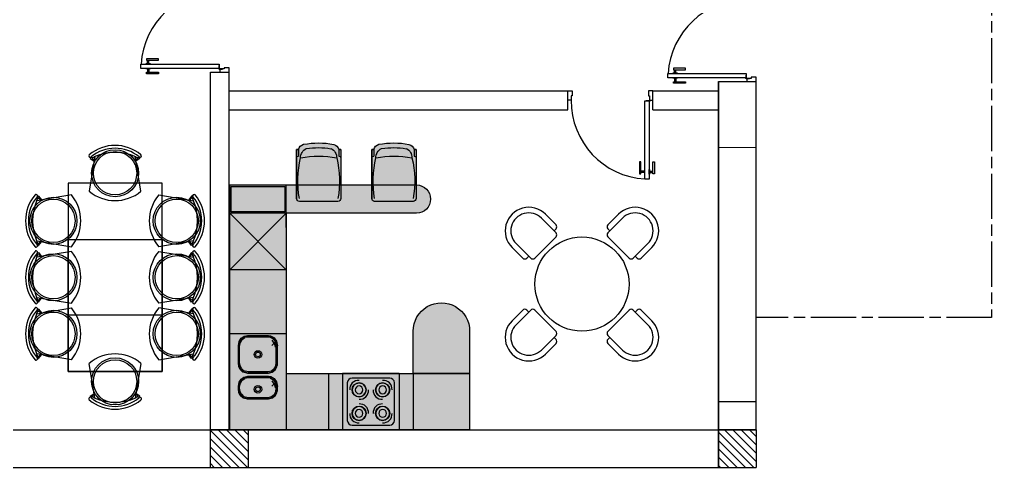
# Model space of a CAD drawing. Header units: inches. Extents: x 5 to 80005, y 6 to 60006.
# Drawn here: x 6675 to 17005, y 18838 to 23596 of the extents above; entities that cross this region are included whole.
import ezdxf

# ---------------------------------------------------------------- set-up
doc = ezdxf.new("R2010")
doc.units = ezdxf.units.IN
doc.header["$MEASUREMENT"] = 0
doc.linetypes.add('ACAD_ISO08W100', pattern=[36, 24, -3, 6, -3])
for name, color, linetype in [('dwgmodels.com', 30, 'Continuous'), ('freecads.com', 7, 'Continuous'), ('Furniture', 34, 'Continuous')]:
    doc.layers.add(name, color=color, linetype=linetype)

# ---------------------------------------------------------------- blocks, each defined once
blk = doc.blocks.new('columnn')
h = blk.add_hatch()
h.set_pattern_fill('ANSI31', color=256, scale=500)
h.set_pattern_definition([(45, (-20875.04551241756, -16891.98318307858), (-44.19417382415922, 44.19417382415922), [])])
h.paths.add_polyline_path([(0, 200), (-200, 200), (-200, 0), (0, 0)])
h.paths.add_polyline_path([(200, 200), (0, 200), (0, 0), (200, 0)])
h.paths.add_polyline_path([(0, 0), (-200, 0), (-200, -200), (0, -200)])
h.paths.add_polyline_path([(200, 0), (0, 0), (0, -200), (200, -200)])
for p, q in [((-200, 200), (-200, -200)), ((-200, 200), (200, 200)), ((200, -200), (200, 200)), ((200, -200), (-200, -200))]:
    blk.add_line(p, q)
blk = doc.blocks.new('мичм ва')
h = blk.add_hatch(color=254)
edge = h.paths.add_edge_path()
edge.add_line((235, 30), (235, 550))
edge.add_line((235, 550), (215, 550))
edge.add_arc((139.3334767916296, 529.9186866597964), 78.28589834644744, 14.86322777258473, 74.91097211596701)
edge.add_arc((1.609099985947795, -249.4422760286054), 869.4437650294628, 79.52277375518494, 100.6994391374438)
edge.add_arc((-141.2226991321592, 531.0044717599247), 76.18346419311347, 104.1210026025561, 165.5615838168337)
edge.add_line((-215, 550), (-235, 550))
edge.add_line((-235, 550), (-235, 30))
edge.add_arc((-205, 30), 30, 180, 270)
edge.add_line((-205, 0), (205, 0))
edge.add_arc((205, 30), 30, 270, 360)
at = {"color": 0}
blk.add_line((215, 550), (215.0000000001164, 480.0000000000873), dxfattribs=at)
blk.add_lwpolyline([(235, 30), (235, 550), (215, 550), (215, 550, 0.2681724858865533), (159.7128318103496, 605.5054829203291, 0.0926645034894988), (-159.8092182115652, 604.8858735128306, 0.2746976632680432), (-215, 550), (-215, 550), (-235, 550), (-235, 30, 0.414213562373095), (-205, 0), (205, 0, 0.414213562373095), (235, 30, 7.595754112735113)], format="xyb", dxfattribs=at)
for points in [[(-235, 550), (-215, 550), (-215, 480)], [(215, 550), (235, 550), (235, 30)]]:
    blk.add_lwpolyline(points, dxfattribs=at)
for centre, radius, start, end in [((-89.01175497833174, 465.9957442896412), 102.7111055196083, 114.1524509866591, 182.6692834192953), ((1.609099986031651, -249.4422760310117), 819.4437650318102, 80.91225738126786, 99.3189650948189), ((89.01175497833174, 465.9957442896412), 102.7111055196083, 357.3307165807047, 65.8475490133409), ((-212.6684195286362, 457.1843601216096), 22.93446512477678, 95.83492625578215, 166.8336188393546), ((839.2156159434235, 213.3925117341569), 1060.197654185419, 166.4821224268321, 189.9611017195151), ((0, -506.498917802237), 986.4989178022322, 78.80003314458398, 101.199966855416), ((-839.2156159434235, 213.3925117341569), 1060.197654185419, 350.0388982804849, 13.51787757316788), ((212.6684195286362, 457.1843601216096), 22.93446512477678, 13.16638116064537, 84.16507374421784)]:
    blk.add_arc(centre, radius, start, end, dxfattribs=at)
blk = doc.blocks.new('Kitchen furn 7d')
at = {"linetype": 'ByBlock'}
h = blk.add_hatch(color=254, dxfattribs=at)
edge = h.paths.add_edge_path()
edge.add_line((-5.820766091346741e-11, 2601.011198825145), (1985.000000004191, 2601.011198825057))
edge.add_arc((1984.490045164343, 2450.502107901455), 150.5099548355121, -89.8058712063426, 89.80587120632038, ccw=False)
edge.add_line((1985.000000004133, 2299.993016977853), (599.9999999999418, 2299.99301697794))
edge.add_line((599.9999999999418, 2299.99301697794), (599.9999999998836, 599.9930169778527))
edge.add_line((599.9999999998836, 599.9930169778527), (2549.999999999825, 599.9930169778527))
edge.add_line((2549.999999999825, 599.9930169778527), (2549.999999999825, -2.91038304567337e-11))
edge.add_line((2549.999999999825, -2.91038304567337e-11), (0, 0))
edge.add_line((0, 0), (0, 2601.011198825145))
h = blk.add_hatch(color=254, dxfattribs=at)
edge = h.paths.add_edge_path()
edge.add_line((1949.999999999825, 599.9930169778527), (1949.999999999767, 1048.974835130561))
edge.add_arc((2249.999999999796, 1048.974835130605), 300.0000000000291, -8.412825991399586e-12, 180.0000000000084, ccw=False)
edge.add_line((2549.999999999825, 1048.974835130561), (2549.999999999825, 599.9930169778527))
edge.add_line((2549.999999999825, 599.9930169778527), (1949.999999999825, 599.9930169777363))
at = {"color": 0, "linetype": 'ByBlock'}
for p, q in [((599.9999999999418, 2149.993016978027), (599.9999999999418, 2601.011198825116)), ((599.9999999999418, 2299.99301697794), (-5.820766091346741e-11, 1699.993016977969)), ((1.746229827404022e-10, 2299.993016977969), (599.9999999998836, 1699.99301697794)), ((599.9999999998254, 2299.99301697794), (0, 2299.993016977969)), ((599.9999999998254, 2148.974835130532), (599.9999999997672, 648.9748351305607)), ((600, 1699.993016977969), (1.746229827404022e-10, 1699.993016977998)), ((599.9999999998836, 1019.993016977853), (0, 1019.993016977882)), ((599.9999999998254, 648.9748351305607), (599.9999999998254, 0)), ((1049.999999999825, 599.9930169778527), (1049.999999999825, 0)), ((1199.999999999825, 599.9930169778527), (1199.999999999825, 0)), ((1799.999999999825, 599.9930169778527), (1799.999999999825, 0)), ((1949.999999999825, 599.9930169778527), (1949.999999999825, -2.91038304567337e-11))]:
    blk.add_line(p, q, dxfattribs=at)
at = {"color": 0}
for p, q in [((93.60708248842275, 894.0666866124084), (101.767366488406, 939.9349882123352)), ((103.1890240884968, 938.6656498123484), (95.07909368845867, 893.0818434124521)), ((97.6966624884517, 891.3312066123763), (105.7163752884371, 936.4081066123617)), ((101.767366488406, 939.9349882123352), (122.7146312883706, 972.9126626123034)), ((124.0053712884546, 971.4379234122753), (103.1890240884968, 938.6656498123484)), ((105.7163752884371, 936.4081066123617), (103.1890240884968, 938.6656498123484)), ((105.7163752884371, 936.4081066123617), (126.3019336883444, 968.8159458123555)), ((113.4222184884711, 929.5245090123208), (105.7163752884371, 936.4081066123617)), ((113.4222184884711, 929.5245090123208), (133.3024040883756, 960.821198612306)), ((122.7146312883706, 972.9126626123034), (151.320738488459, 992.4074258122419)), ((152.4335600884515, 990.812461012305), (124.0053712884546, 971.4379234122171)), ((126.3019336883444, 968.8159458123555), (124.0053712884546, 971.4379234122753)), ((126.3019336884026, 968.8159458122391), (154.4129000884132, 987.9748042122519)), ((133.3024040883756, 960.821198612306), (126.3019336883444, 968.8159458123555)), ((133.3024040883756, 960.8211986122478), (160.4499200883438, 979.323568212305)), ((151.320738488459, 992.4074258122419), (188.3590496883844, 999.6349098121573)), ((189.2415048883413, 997.9942026122299), (152.4335600884515, 990.812461012305)), ((154.4129000884132, 987.9748042122519), (152.4335600884515, 990.812461012305)), ((154.4129000884132, 987.9748042122519), (190.812542488391, 995.0776626122242)), ((160.4499200883438, 979.323568212305), (154.4129000884132, 987.9748042122519)), ((195.600789688353, 986.1822002122353), (160.4499200883438, 979.323568212305)), ((188.3590496883844, 999.6349098121573), (411.673475111078, 999.6349098121573)), ((410.7901839110418, 997.9942026122299), (189.2415048883413, 997.9942026122299)), ((190.812542488391, 995.0776626122242), (409.2199823110714, 995.0776626122242)), ((404.4300543110585, 986.1822002122935), (195.600789688353, 986.1822002122353)), ((429.2415663110442, 982.9037426122522), (404.4300543110585, 986.1822002122935)), ((409.2199823110714, 995.0776626122242), (434.9118551110732, 991.6821210121561)), ((436.7715943110525, 994.5619474122359), (410.7901839110418, 997.9942026122299)), ((411.673475111078, 999.6349098121573), (437.8172807110823, 996.1802058122412)), ((434.9118551110732, 991.6821210121561), (429.2415663110442, 982.9037426122522)), ((429.2415663110442, 982.9037426122522), (462.1688959110179, 965.1361202122935)), ((469.0073847110034, 973.2838202122657), (434.9118551110732, 991.6821210121561)), ((471.2506543109776, 975.9565650121949), (436.7715943110525, 994.5619474122359)), ((437.8172807110823, 996.1802058122412), (472.5120287109748, 977.4585842122615)), ((473.5337879108847, 921.8398562122893), (451.642388710985, 952.596085012221)), ((462.1688959110179, 965.1361202122935), (469.0073847110034, 973.2838202122657)), ((462.1688959110179, 965.1361202122935), (485.3254447109648, 932.6017634122691)), ((469.0073847110034, 973.2838202122657), (471.2506543109776, 975.9565650121949)), ((492.9868039108696, 939.594683412317), (469.0073847110034, 973.2838202122657)), ((495.4994679109077, 941.8883066122944), (471.2506543109776, 975.9565650121949)), ((472.5120287109748, 977.4585842122615), (496.9123167109792, 943.1782106122992)), ((485.3254447109648, 932.6017634122691), (473.5337879108847, 921.8398562122893)), ((485.3254447109648, 932.6017634122691), (492.9868039108696, 939.594683412317)), ((494.3220191109576, 885.9936810123327), (485.3254447109648, 932.6017634122691)), ((492.9868039108696, 939.594683412317), (495.4994679109077, 941.8883066122944)), ((502.3031351109385, 891.331206612318), (492.9868039108696, 939.594683412317)), ((504.9207039109315, 893.0818434122775), (495.4994679109077, 941.8883066122944)), ((496.9123167109792, 943.1782106122992), (506.3922927108943, 894.0666866123502)), ((93.60708248842275, 707.4691133652523), (93.60708248842275, 894.0666866124084)), ((95.07909368845867, 893.0818434124521), (95.07909368845867, 708.4531205653038)), ((97.6966624884517, 710.2037573652051), (97.6966624884517, 891.3312066123763)), ((105.6777696884819, 885.9936810124491), (113.4222184884711, 929.5245090123208)), ((105.6777696883655, 715.5404469652276), (105.6777696884819, 885.9936810124491)), ((446.5314543109853, 897.193881012412), (473.5337879108847, 921.8398562122893)), ((473.5337879108847, 921.8398562122893), (482.0390055109165, 877.7780098123767)), ((494.3220191109576, 715.5404469651694), (494.3220191109576, 885.9936810123327)), ((502.3031351109385, 680.225713926513), (502.3031351109385, 891.331206612318)), ((504.9207039109315, 683.3598339264572), (504.9207039109315, 893.0818434122775)), ((506.3922927108943, 685.1213827264437), (506.3922927108943, 894.0666866123502)), ((98.05166328843916, 672.8767533653008), (93.60708248842275, 707.4691133652523)), ((95.07909368845867, 708.4531205653038), (99.4959808884305, 674.0764397653693)), ((102.064876888413, 676.2085125653248), (97.6966624884517, 710.2037573652051)), ((112.8276200884138, 640.6052965653653), (98.05166328843916, 672.8767533653008)), ((99.4959808884305, 674.0764397653693), (114.1796256883536, 642.005552565417)), ((116.5848680884228, 644.4942981653439), (102.064876888413, 676.2085125653248)), ((109.8953368883813, 682.7113077652466), (105.6777696883655, 715.5404469652276)), ((123.9180928884307, 652.0843245653377), (109.8953368883813, 682.7113077652466)), ((141.3107824883773, 614.0741853653744), (112.8276200884138, 640.6052965653071)), ((114.1796256883536, 642.0055525653588), (142.4865504883346, 615.6381037653482)), ((144.5762424884015, 618.4205757653399), (116.5848680884228, 644.4942981653439)), ((123.9180928884307, 652.0843245652795), (150.9502232884406, 626.9043917652743)), ((150.9502232884406, 626.9043917652743), (144.5762424884015, 618.4205757653399)), ((195.5701568883378, 615.3166749653465), (150.9502232884406, 626.9043917652743)), ((444.5903063109727, 624.5008213653055), (404.3989991110284, 615.3166749652883)), ((472.0953487109509, 646.7627533652412), (444.5903063109727, 624.5008213653055)), ((450.8060895110248, 615.9318301653548), (444.5903063109727, 624.5008213653055)), ((450.8060895110248, 615.9318301653548), (479.2875799110043, 638.9838965653034)), ((452.8437471109792, 613.1216557652515), (481.6453991109156, 636.4330493653251)), ((482.972227910941, 634.9987989652727), (453.9901407110156, 611.5413781652751)), ((472.0953487109509, 646.7627533652412), (488.726855910907, 678.0632181652181)), ((479.2875799110043, 638.9838965653034), (472.0953487109509, 646.7627533652412)), ((479.2875799110043, 638.9838965653034), (496.508643110923, 671.3959245652368)), ((481.6453991109156, 636.4330493653251), (479.2875799110043, 638.9838965653034)), ((499.0607575110043, 669.2088869652071), (481.6453991109156, 636.4330493653251)), ((482.972227910941, 634.9987989652727), (500.4958439109032, 667.9789901652548)), ((488.726855910907, 678.0632181652181), (494.3220191109576, 715.5404469651694)), ((494.3220191109576, 715.5404469651694), (494.3220191109576, 698.7736147264077)), ((496.508643110923, 671.3959245652368), (502.3031351108802, 710.2037573651469)), ((504.9207039109315, 708.4531205651292), (499.0607575110043, 669.2088869652071)), ((500.4958439109032, 667.9789901652548), (506.3922927108943, 707.4691133651941)), ((502.3031351108802, 710.2037573651469), (502.3031351108802, 698.7736147264077)), ((101.767366488406, 507.0165935411933), (122.7146312883706, 539.9942679411615)), ((124.0053712884546, 538.5195287411334), (103.1890240884968, 505.7472551412066)), ((105.7163752884371, 503.4897119412199), (126.3019336883444, 535.8975511412136)), ((113.4222184884711, 496.6061143411789), (133.3024040883756, 527.9028039411642)), ((122.7146312883706, 539.9942679412197), (151.320738488459, 559.4890311411582)), ((152.4335600884515, 557.8940663412213), (124.0053712884546, 538.5195287411334)), ((126.3019336883444, 535.8975511412136), (124.0053712884546, 538.5195287411334)), ((126.3019336884026, 535.8975511411554), (154.4129000884132, 555.0564095411683)), ((133.3024040883756, 527.9028039411642), (126.3019336883444, 535.8975511412136)), ((133.3024040883756, 527.9028039411642), (160.4499200883438, 546.4051735412213)), ((188.3263136883616, 601.8641853652953), (141.3107824883773, 614.0741853653744)), ((142.4865504883346, 615.6381037653482), (144.5762424884015, 618.4205757653399)), ((142.4865504883346, 615.6381037653482), (189.2096136883483, 603.5044613653736)), ((144.5762424884015, 618.4205757653399), (190.7798152883188, 606.4220573653874)), ((151.320738488459, 559.4890311411582), (188.3590496883844, 566.7165151410736)), ((189.2415048883413, 565.0758079411462), (152.4335600884515, 557.8940663412213)), ((154.4129000884132, 555.0564095411683), (152.4335600884515, 557.8940663412213)), ((154.4129000884132, 555.0564095411683), (190.812542488391, 562.1592679411406)), ((160.4499200883438, 546.4051735412213), (154.4129000884132, 555.0564095411683)), ((195.600789688353, 553.2638055411517), (160.4499200883438, 546.4051735412213)), ((411.6407479110057, 601.8641853652953), (188.3263136883616, 601.8641853652953)), ((188.3590496883844, 566.7165151410736), (411.673475111078, 566.7165151410736)), ((189.2096136883483, 603.5044613653736), (410.7574567109696, 603.5044613653154)), ((410.7901839110418, 565.0758079411462), (189.2415048883413, 565.0758079411462)), ((190.7798152883188, 606.4220573653874), (409.1872463110485, 606.4220573653292)), ((190.812542488391, 562.1592679411406), (409.2199823110714, 562.1592679411406)), ((404.3989991110284, 615.3166749652883), (195.5701568883378, 615.3166749653465)), ((404.4300543110585, 553.2638055412099), (195.600789688353, 553.2638055411517)), ((429.2415663110442, 549.9853479411686), (404.4300543110585, 553.2638055412099)), ((409.1872463110485, 606.4220573653292), (450.8060895110248, 615.9318301653548)), ((409.2199823110714, 562.1592679411406), (434.9118551110732, 558.7637263410725)), ((410.7574567109696, 603.5044613653154), (452.8437471109792, 613.1216557652515)), ((436.7715943110525, 561.6435527411522), (410.7901839110418, 565.0758079411462)), ((453.9901407110156, 611.5413781652751), (411.6407479110057, 601.8641853652953)), ((411.673475111078, 566.7165151410736), (437.8172807110823, 563.2618111411575)), ((434.9118551110732, 558.7637263410725), (429.2415663110442, 549.9853479411686)), ((429.2415663110442, 549.9853479411686), (462.1688959110179, 532.2177255412098)), ((469.0073847110034, 540.365425541182), (434.9118551110732, 558.7637263410725)), ((471.2506543109776, 543.0381703411113), (436.7715943110525, 561.6435527411522)), ((437.8172807110823, 563.2618111411575), (472.5120287109748, 544.5401895411778)), ((452.8437471109792, 613.1216557652515), (450.8060895110248, 615.9318301653548)), ((473.5337879108847, 488.9214615412056), (451.642388710985, 519.6776903411373)), ((462.1688959110179, 532.2177255412098), (469.0073847110034, 540.365425541182)), ((462.1688959110179, 532.2177255412098), (485.3254447109648, 499.6833687411854)), ((469.0073847110034, 540.365425541182), (471.2506543109776, 543.0381703411113)), ((492.9868039108696, 506.6762887412333), (469.0073847110034, 540.365425541182)), ((495.4994679109077, 508.9699119412107), (471.2506543109776, 543.0381703411113)), ((472.5120287109748, 544.5401895411778), (496.9123167109792, 510.2598159412155)), ((93.60708248842275, 461.1482919412665), (101.767366488406, 507.0165935411933)), ((93.60708248842275, 433.1164626307727), (93.60708248842275, 461.1482919412665)), ((98.05166328843916, 398.5241026308213), (93.60708248842275, 433.1164626307727)), ((103.1890240884968, 505.7472551412066), (95.07909368845867, 460.1634487413103)), ((95.07909368845867, 460.1634487413103), (95.07909368845867, 434.1004698308243)), ((95.07909368845867, 434.1004698308243), (99.4959808884305, 399.7237890308897)), ((97.6966624884517, 458.4128119412344), (105.7163752884371, 503.4897119412199)), ((97.6966624884517, 435.8511066307256), (97.6966624884517, 458.4128119412344)), ((102.064876888413, 401.8558618308452), (97.6966624884517, 435.8511066307256)), ((105.7163752884371, 503.4897119412199), (103.1890240884968, 505.7472551412066)), ((105.6777696884819, 453.0752863413072), (113.4222184884711, 496.6061143411789)), ((105.6777696883655, 441.1877962307481), (105.6777696884819, 453.0752863413072)), ((109.8953368883813, 408.3586570307671), (105.6777696883655, 441.1877962307481)), ((113.4222184884711, 496.6061143411789), (105.7163752884371, 503.4897119412199)), ((446.5314543109853, 464.2754863413284), (473.5337879108847, 488.9214615412056)), ((485.3254447109648, 499.6833687411854), (473.5337879108847, 488.9214615412056)), ((473.5337879108847, 488.9214615412056), (482.0390055109165, 444.859615141293)), ((485.3254447109648, 499.6833687411854), (492.9868039108696, 506.6762887412333)), ((494.3220191109576, 453.075286341249), (485.3254447109648, 499.6833687411854)), ((488.726855910907, 403.7105674307968), (494.3220191109576, 441.1877962307481)), ((492.9868039108696, 506.6762887412333), (495.4994679109077, 508.9699119412107)), ((502.3031351109385, 458.4128119412344), (492.9868039108696, 506.6762887412333)), ((494.3220191109576, 441.1877962307481), (494.3220191109576, 453.075286341249)), ((494.3220191109576, 441.1877962307481), (494.3220191109576, 424.4209639919864)), ((504.9207039109315, 460.1634487411939), (495.4994679109077, 508.9699119412107)), ((496.508643110923, 397.0432738308155), (502.3031351108802, 435.8511066307256)), ((496.9123167109792, 510.2598159412155), (506.3922927108943, 461.1482919412665)), ((504.9207039109315, 434.1004698307079), (499.0607575110043, 394.8562362307857)), ((500.4958439109032, 393.6263394308335), (506.3922927108943, 433.1164626307727)), ((502.3031351109385, 405.8730631920916), (502.3031351109385, 458.4128119412344)), ((502.3031351108802, 435.8511066307256), (502.3031351108802, 424.4209639919864)), ((504.9207039109315, 409.0071831920359), (504.9207039109315, 460.1634487411939)), ((506.3922927108943, 410.7687319920224), (506.3922927108943, 461.1482919412665)), ((112.8276200884138, 366.2526458308857), (98.05166328843916, 398.5241026308213)), ((99.4959808884305, 399.7237890308897), (114.1796256883536, 367.6529018309375)), ((116.5848680884228, 370.1416474308644), (102.064876888413, 401.8558618308452)), ((123.9180928884307, 377.7316738308582), (109.8953368883813, 408.3586570307671)), ((141.3107824883773, 339.7215346309531), (112.8276200884138, 366.2526458308857)), ((114.1796256883536, 367.6529018309375), (142.4865504883346, 341.2854530309269)), ((116.5848680884228, 370.1416474308644), (123.9180928884307, 377.7316738308582)), ((144.5762424884015, 344.0679250309186), (116.5848680884228, 370.1416474309226)), ((123.9180928884307, 377.7316738308582), (150.9502232884406, 352.551741030853)), ((188.3263136883616, 327.5115346308739), (141.3107824883773, 339.7215346309531)), ((142.4865504883346, 341.2854530309269), (144.5762424884015, 344.0679250309186)), ((142.4865504883346, 341.2854530309269), (189.2096136883483, 329.1518106309522)), ((150.9502232884406, 352.551741030853), (144.5762424884015, 344.0679250309186)), ((144.5762424884015, 344.0679250309186), (190.7798152883188, 332.0694066309661)), ((195.5701568883378, 340.9640242309251), (150.9502232884406, 352.551741030853)), ((411.6407479110057, 327.5115346308739), (188.3263136883616, 327.5115346308739)), ((189.2096136883483, 329.1518106309522), (410.7574567109696, 329.151810630894)), ((190.7798152883188, 332.0694066309661), (409.1872463110485, 332.0694066309079)), ((404.3989991110284, 340.9640242308669), (195.5701568883378, 340.9640242309251)), ((444.5903063109727, 350.1481706308841), (404.3989991110284, 340.9640242308669)), ((409.1872463110485, 332.0694066309079), (450.8060895110248, 341.5791794309334)), ((410.7574567109696, 329.151810630894), (452.8437471109792, 338.7690050308302)), ((453.9901407110156, 337.1887274308538), (411.6407479110057, 327.5115346308739)), ((472.0953487109509, 372.4101026308199), (444.5903063109727, 350.1481706308841)), ((450.8060895110248, 341.5791794309334), (444.5903063109727, 350.1481706308841)), ((450.8060895110248, 341.5791794309334), (479.2875799110043, 364.6312458308821)), ((452.8437471109792, 338.7690050308302), (450.8060895110248, 341.5791794309334)), ((452.8437471109792, 338.7690050308302), (481.6453991109156, 362.0803986309038)), ((482.972227910941, 360.6461482308514), (453.9901407110156, 337.1887274308538)), ((472.0953487109509, 372.4101026308199), (488.726855910907, 403.7105674307968)), ((479.2875799110043, 364.6312458308821), (472.0953487109509, 372.4101026308199)), ((479.2875799110043, 364.6312458308821), (496.508643110923, 397.0432738308155)), ((481.6453991109156, 362.0803986309038), (479.2875799110043, 364.6312458308821)), ((499.0607575110043, 394.8562362307857), (481.6453991109156, 362.0803986309038)), ((482.972227910941, 360.6461482308514), (500.4958439109032, 393.6263394308335))]:
    blk.add_line(p, q, dxfattribs=at)
at = {"color": 0, "ltscale": 600}
for p, q in [((1799.999999999825, 599.9999999999864), (1199.999999999825, 599.9999999999864)), ((1699.999999999825, 549.9999999999864), (1299.999999999825, 549.9999999999864)), ((1249.999999999825, 499.9999999999864), (1249.999999999825, 99.99999999998636)), ((1749.999999999825, 99.99999999998636), (1749.999999999825, 499.9999999999864)), ((1299.999999999825, 49.99999999998636), (1699.999999999825, 49.99999999998636)), ((1199.999999999825, -1.364242052659392e-11), (1799.999999999825, -1.364242052659392e-11))]:
    blk.add_line(p, q, dxfattribs=at)
at = {"color": 0, "linetype": 'ByBlock'}
for points in [[(-5.820766091346741e-11, 2601.011198825145), (1985.000000004191, 2601.011198825057, -0.9966175403440058), (1985.000000004133, 2299.993016977853), (599.9999999999418, 2299.99301697794), (599.9999999998836, 599.9930169778527), (2549.999999999825, 599.9930169778527, -0.4168613007909314), (2549.999999999825, 599.9930169778527), (2549.999999999825, -2.91038304567337e-11), (0, 0), (0, 2601.011198825145)], [(1949.999999999825, 599.9930169778527), (1949.999999999767, 1048.974835130561, -1.000000000000146), (2549.999999999825, 1048.974835130561), (2549.999999999825, 599.9930169778527), (1949.999999999825, 599.9930169777363)]]:
    blk.add_lwpolyline(points, format="xyb", dxfattribs=at)
blk.add_lwpolyline([(15, 2586.011198825145), (584.999999999709, 2586.011198825145), (584.999999999709, 2314.993016977911), (15, 2314.993016977911)], close=True, dxfattribs=at)
at = {"color": 0}
for centre, radius in [((299.999999999709, 800.7494375887618), 40), ((299.999999999709, 800.7494375887618), 25), ((299.999999999709, 431.2058076557878), 40), ((299.999999999709, 431.2058076557878), 25)]:
    blk.add_circle(centre, radius, dxfattribs=at)
at = {"color": 0, "ltscale": 600}
for centre in [(1374.999999999825, 424.9999999999864), (1624.999999999825, 424.9999999999864), (1374.999999999825, 174.9999999999864), (1624.999999999825, 174.9999999999864)]:
    blk.add_circle(centre, 75.00000000000045, dxfattribs=at)
for centre, radius, start, end in [((1299.999999999825, 499.9999999999864), 50.0000000000003, 90, 180), ((1367.700181189983, 432.2998188099746), 92.9871547437105, 85.49744689552337, 184.5025531045805), ((1632.299818809784, 432.2998188099746), 92.9871547437105, 355.4974468954195, 94.50255310447663), ((1699.999999999825, 499.9999999999864), 50.0000000000003, 0, 90), ((1374.999999999825, 424.9999999999864), 73.75000000000044, 0, 180), ((1374.999999999825, 424.9999999999864), 73.75000000000044, 180, 0), ((1374.999999999825, 424.9999999999864), 41.25000000000025, 0, 180), ((1374.999999999825, 424.9999999999864), 41.25000000000025, 180, 0), ((1382.299818809668, 417.700181189969), 92.9871547437105, 265.4974468955234, 4.502553104580532), ((1617.700181189866, 417.7001811900564), 92.9871547437105, 175.4974468954195, 274.5025531044766), ((1624.999999999825, 424.9999999999864), 73.75000000000044, 0, 180), ((1624.999999999825, 424.9999999999864), 73.75000000000044, 180, 0), ((1624.999999999825, 424.9999999999864), 41.25000000000025, 0, 180), ((1624.999999999825, 424.9999999999864), 41.25000000000025, 180, 0), ((1374.999999999825, 174.9999999999864), 73.75000000000044, 0, 180), ((1374.999999999825, 174.9999999999864), 41.25000000000025, 0, 180), ((1382.299818809784, 182.2998188099164), 92.9871547437105, 355.4974468954195, 94.50255310447663), ((1617.700181189866, 182.2998188098873), 92.9871547437105, 85.49744689552337, 184.5025531045805), ((1624.999999999825, 174.9999999999864), 73.75000000000044, 0, 180), ((1624.999999999825, 174.9999999999864), 41.25000000000025, 0, 180), ((1367.700181189983, 167.700181189969), 92.9871547437105, 175.4974468954195, 274.5025531044766), ((1374.999999999825, 174.9999999999864), 73.75000000000044, 180, 0), ((1374.999999999825, 174.9999999999864), 41.25000000000025, 180, 0), ((1624.999999999825, 174.9999999999864), 73.75000000000044, 180, 0), ((1624.999999999825, 174.9999999999864), 41.25000000000025, 180, 0), ((1632.299818809784, 167.700181189969), 92.9871547437105, 265.4974468955234, 4.502553104580532), ((1299.999999999825, 99.99999999998636), 50.0000000000003, 180, 270), ((1699.999999999825, 99.99999999998636), 50.0000000000003, 270, 0)]:
    blk.add_arc(centre, radius, start, end, dxfattribs=at)

msp = doc.modelspace()

# ---------------------------------------------------------------- linework, layer by layer
at = {"color": 7, "linetype": 'ACAD_ISO08W100', "ltscale": 20}
for p, q in [((17004.79237860053, 26997.79965612262), (17004.79237860053, 20432.79965612262)), ((12403.79237860053, 22837.79965612262), (12503.79237860053, 22837.79965612262)), ((12503.79237860053, 22637.79965612262), (12503.79237860053, 22837.79965612262)), ((12403.79237860053, 22637.79965612262), (12503.79237860053, 22637.79965612262)), ((14101.22614160851, 22237.79855852707), (14501.79490449089, 22238.14121011148)), ((17004.79237860053, 20432.79965612262), (14503.79237860053, 20432.79965612262)), ((14103.53575490132, 19537.79954636305), (14504.1045177837, 19538.14219794747)), ((14103.79237860053, 19237.79965612262), (14504.36114148291, 19238.14230770704))]:
    msp.add_line(p, q, dxfattribs=at)
for p, q in [((8703.792378600532, 23037.79965612262), (8903.792378600532, 23037.79965612262)), ((8703.792378600532, 19237.79965612262), (8703.792378600532, 23037.79965612262)), ((8903.792378600532, 19237.79965612262), (8903.792378600532, 23037.79965612262)), ((14103.79237860053, 22937.79965612262), (14103.79237860053, 18837.79965612262)), ((14103.79237860053, 22937.79965612262), (14503.79237860053, 22937.79965612262)), ((14103.79237860053, 19237.79965612262), (14103.79237860053, 22937.79965612262)), ((14503.79237860053, 19237.79965612262), (14503.79237860053, 22937.79965612262)), ((8903.792378600532, 22837.79965612262), (12403.79237860053, 22837.79965612262)), ((13403.79237860053, 22837.79965612262), (14103.79237860053, 22837.79965612262)), ((13403.79237860053, 22837.79965612262), (14103.79237860053, 22837.79965612262)), ((13403.79237860053, 22637.79965612262), (13403.79237860053, 22837.79965612262)), ((8903.792378600532, 22637.79965612262), (12403.79237860053, 22637.79965612262)), ((13403.79237860053, 22637.79965612262), (14103.79237860053, 22637.79965612262)), ((4503.792378600533, 19237.79965612262), (14103.79237860053, 19237.79965612262)), ((4503.792378600533, 18837.79965612262), (14103.79237860053, 18837.79965612262))]:
    msp.add_line(p, q)
at = {"color": 7, "linetype": 'ByBlock', "lineweight": -2, "ltscale": 0.7}
for p, q in [((7477.132396543478, 22140.8699357896), (7415.687605242091, 21772.20118798128)), ((7420.303910324196, 22133.05595865507), (7419.082831883649, 22133.61542361304)), ((7427.615370474136, 22119.80225336614), (7468.797329645217, 22090.85953440004)), ((7456.33992238048, 22130.88133195891), (7447.380864516911, 22118.13368528562)), ((7447.380864516911, 22118.13368528562), (7470.620841866205, 22101.80060772602)), ((7470.991628612704, 22138.20793665839), (7476.09137852917, 22134.62382770386)), ((7965.687605242091, 21772.20118798128), (7904.242813940705, 22140.86993578954)), ((7910.383581871479, 22138.20793665839), (7905.283831955013, 22134.62382770386)), ((7933.994345967155, 22118.13368528562), (7910.754368617977, 22101.80060772602)), ((7953.75984000993, 22119.80225336614), (7912.577880838965, 22090.85953440004)), ((7925.035288103702, 22130.88133195891), (7933.994345967155, 22118.13368528562)), ((7961.071300159986, 22133.05595865507), (7962.292378600533, 22133.61542361304)), ((7190.687605242091, 21857.95753986783), (7190.687605242091, 20457.95753986783)), ((8190.687605242091, 21857.95753986783), (7190.687605242091, 21857.95753986783)), ((8190.687605242091, 21857.95753986783), (7190.687605242091, 21857.95753986783)), ((7190.687605242091, 21857.95753986783), (7190.687605242091, 19857.95753986783)), ((8190.687605242091, 20457.95753986783), (8190.687605242091, 21857.95753986783)), ((8190.687605242091, 19857.95753986783), (8190.687605242091, 21857.95753986783)), ((7226.443957128641, 21732.95753986783), (6857.775209320323, 21671.51274856644)), ((6865.589186454853, 21728.34123478572), (6865.029721496939, 21729.56231322627)), ((6867.763813151009, 21692.30522272944), (6880.511459824243, 21701.26428059289)), ((6878.842891743719, 21721.02977463567), (6907.785610709884, 21679.8478154647)), ((6880.511459824243, 21701.26428059289), (6896.844537383839, 21678.02430324371)), ((8154.931253355541, 21732.95753986783), (8523.600001163859, 21671.51274856644)), ((8502.532318740463, 21721.02977463567), (8473.589599774297, 21679.8478154647)), ((8500.863750659939, 21701.26428059289), (8484.530673100226, 21678.02430324371)), ((8513.611397333172, 21692.30522272944), (8500.863750659939, 21701.26428059289)), ((8515.786024029328, 21728.34123478572), (8516.345488987243, 21729.56231322627)), ((6860.43720845141, 21677.65351649722), (6864.021317405938, 21672.55376658075)), ((8520.938002032655, 21677.65351649722), (8517.353893078127, 21672.55376658075)), ((6857.775209320323, 21244.40233116921), (7226.443957128641, 21182.95753986783)), ((6860.43720845141, 21238.26156323844), (6864.021317405938, 21243.36131315491)), ((6865.589186454853, 21187.57384494987), (6865.029721496939, 21186.35276650939)), ((6867.763813151009, 21223.60985700616), (6880.511459824243, 21214.65079914271)), ((6878.842891743719, 21194.88530509987), (6907.785610709884, 21236.06726427095)), ((6880.511459824243, 21214.65079914271), (6896.844537383839, 21237.89077649194)), ((7190.687605242091, 19857.95753986783), (7190.687605242091, 21257.95753986783)), ((7190.687605242091, 21257.95753986783), (8190.687605242091, 21257.95753986783)), ((8523.600001163859, 21244.40233116921), (8154.931253355541, 21182.95753986783)), ((8190.687605242091, 21257.95753986783), (8190.687605242091, 19857.95753986783)), ((8502.532318740463, 21194.88530509987), (8473.589599774297, 21236.06726427095)), ((8500.863750659939, 21214.65079914271), (8484.530673100226, 21237.89077649194)), ((8513.611397333172, 21223.60985700616), (8500.863750659939, 21214.65079914271)), ((8515.786024029328, 21187.57384494987), (8516.345488987243, 21186.35276650939)), ((8520.938002032655, 21238.26156323844), (8517.353893078127, 21243.36131315491)), ((7226.443957128641, 21132.95753986783), (6857.775209320323, 21071.51274856644)), ((6860.43720845141, 21077.65351649722), (6864.021317405938, 21072.55376658075)), ((6865.589186454853, 21128.34123478572), (6865.029721496939, 21129.56231322627)), ((6867.763813151009, 21092.30522272944), (6880.511459824243, 21101.26428059289)), ((6878.842891743719, 21121.02977463567), (6907.785610709884, 21079.8478154647)), ((6880.511459824243, 21101.26428059289), (6896.844537383839, 21078.02430324371)), ((8154.931253355541, 21132.95753986783), (8523.600001163859, 21071.51274856644)), ((8502.532318740463, 21121.02977463567), (8473.589599774297, 21079.8478154647)), ((8500.863750659939, 21101.26428059289), (8484.530673100226, 21078.02430324371)), ((8513.611397333172, 21092.30522272944), (8500.863750659939, 21101.26428059289)), ((8515.786024029328, 21128.34123478572), (8516.345488987243, 21129.56231322627)), ((8520.938002032655, 21077.65351649722), (8517.353893078127, 21072.55376658075)), ((6857.775209320323, 20644.40233116921), (7226.443957128641, 20582.95753986783)), ((6860.43720845141, 20638.26156323844), (6864.021317405938, 20643.36131315491)), ((6865.589186454853, 20587.57384494987), (6865.029721496939, 20586.35276650939)), ((6867.763813151009, 20623.60985700616), (6880.511459824243, 20614.65079914271)), ((6878.842891743719, 20594.88530509987), (6907.785610709884, 20636.06726427095)), ((6880.511459824243, 20614.65079914271), (6896.844537383839, 20637.89077649194)), ((8523.600001163859, 20644.40233116921), (8154.931253355541, 20582.95753986783)), ((8502.532318740463, 20594.88530509987), (8473.589599774297, 20636.06726427095)), ((8500.863750659939, 20614.65079914271), (8484.530673100226, 20637.89077649194)), ((8513.611397333172, 20623.60985700616), (8500.863750659939, 20614.65079914271)), ((8515.786024029328, 20587.57384494987), (8516.345488987243, 20586.35276650939)), ((8520.938002032655, 20638.26156323844), (8517.353893078127, 20643.36131315491)), ((6857.775209320323, 20471.51274856644), (7226.443957128641, 20532.95753986783)), ((6860.43720845141, 20477.65351649722), (6864.021317405938, 20472.55376658075)), ((6865.589186454853, 20528.34123478572), (6865.029721496939, 20529.56231322627)), ((6867.763813151009, 20492.3052227295), (6880.511459824243, 20501.26428059295)), ((6878.842891743719, 20521.02977463572), (6907.785610709884, 20479.8478154647)), ((6880.511459824243, 20501.26428059295), (6896.844537383839, 20478.02430324371)), ((7190.687605242091, 20457.95753986783), (8190.687605242091, 20457.95753986783)), ((8523.600001163859, 20471.51274856644), (8154.931253355541, 20532.95753986783)), ((8502.532318740463, 20521.02977463572), (8473.589599774297, 20479.8478154647)), ((8500.863750659939, 20501.26428059295), (8484.530673100226, 20478.02430324371)), ((8513.611397333172, 20492.3052227295), (8500.863750659939, 20501.26428059295)), ((8515.786024029328, 20528.34123478572), (8516.345488987243, 20529.56231322627)), ((8520.938002032655, 20477.65351649722), (8517.353893078127, 20472.55376658075)), ((7226.443957128641, 19982.95753986783), (6857.775209320323, 20044.40233116921)), ((6860.43720845141, 20038.26156323844), (6864.021317405938, 20043.36131315491)), ((8154.931253355541, 19982.95753986783), (8523.600001163859, 20044.40233116921)), ((8520.938002032655, 20038.26156323844), (8517.353893078127, 20043.36131315491)), ((6865.589186454853, 19987.57384494987), (6865.029721496939, 19986.35276650939)), ((6867.763813151009, 20023.60985700616), (6880.511459824243, 20014.65079914271)), ((6878.842891743719, 19994.88530509993), (6907.785610709884, 20036.06726427095)), ((6880.511459824243, 20014.65079914271), (6896.844537383839, 20037.89077649194)), ((7477.132396543478, 19575.04514394606), (7415.687605242091, 19943.71389175432)), ((7965.687605242091, 19943.71389175432), (7904.242813940705, 19575.04514394606)), ((8502.532318740463, 19994.88530509993), (8473.589599774297, 20036.06726427095)), ((8500.863750659939, 20014.65079914271), (8484.530673100226, 20037.89077649194)), ((8513.611397333172, 20023.60985700616), (8500.863750659939, 20014.65079914271)), ((8515.786024029328, 19987.57384494987), (8516.345488987243, 19986.35276650939)), ((7190.687605242091, 19857.95753986783), (8190.687605242091, 19857.95753986783)), ((8190.687605242091, 19857.95753986783), (7190.687605242091, 19857.95753986783)), ((7420.303910324196, 19582.85912108059), (7419.082831883649, 19582.29965612262)), ((7427.615370474136, 19596.11282636951), (7468.797329645217, 19625.05554533556)), ((7447.380864516911, 19597.78139444998), (7470.620841866205, 19614.11447200958)), ((7456.33992238048, 19585.03374777675), (7447.380864516911, 19597.78139444998)), ((7470.991628612704, 19577.7071430772), (7476.09137852917, 19581.29125203179)), ((7910.383581871479, 19577.7071430772), (7905.283831955013, 19581.29125203179)), ((7933.994345967155, 19597.78139444998), (7910.754368617977, 19614.11447200958)), ((7953.75984000993, 19596.11282636951), (7912.577880838965, 19625.05554533556)), ((7925.035288103702, 19585.03374777675), (7933.994345967155, 19597.78139444998)), ((7961.071300159986, 19582.85912108059), (7962.292378600533, 19582.29965612262))]:
    msp.add_line(p, q, dxfattribs=at)
at = {"color": 7, "linetype": 'ByBlock', "lineweight": -2, "ltscale": 0.2}
for centre, radius in [((7690.687605242091, 21963.07329781562), 250), ((7690.687605242091, 21963.07329781562), 230), ((7035.571847294304, 21457.95753986783), 250), ((8345.803363189878, 21457.95753986783), 250), ((7035.571847294304, 21457.95753986783), 230), ((8345.803363189878, 21457.95753986783), 230), ((7035.571847294304, 20857.95753986783), 250), ((7035.571847294304, 20857.95753986783), 230), ((8345.803363189878, 20857.95753986783), 250), ((8345.803363189878, 20857.95753986783), 230), ((7035.571847294304, 20257.95753986783), 250), ((7035.571847294304, 20257.95753986783), 230), ((8345.803363189878, 20257.95753986783), 250), ((8345.803363189878, 20257.95753986783), 230), ((7690.687605242091, 19752.84178191998), 250), ((7690.687605242091, 19752.84178191998), 230)]:
    msp.add_circle(centre, radius, dxfattribs=at)
at = {"color": 7, "linetype": 'ByBlock', "lineweight": -2, "ltscale": 0.7}
for centre, radius, start, end in [((7690.687605242091, 21831.09194778312), 427.7608650871887, 49.99289788480245, 130.0071021151976), ((7690.687605242091, 21831.09194778312), 397.7608650871909, 49.99289788480245, 130.0071021151976), ((7425.330843641502, 22147.25222489021), 15.00000000000028, 130.0071021151976, 310.0071021151975), ((7441.130616183821, 22178.51196291226), 50.00000000000117, 245.3840356364381, 305.6902520436275), ((7690.687605242091, 21965.47144213835), 305, 147.5491825769573, 149.6020662062704), ((7690.687605242091, 21639.82145816115), 544.660815642245, 66.13197276980944, 113.8680272301906), ((7940.244594300361, 22178.51196291226), 50.00000000000117, 234.3097479563724, 294.6159643635619), ((7956.044366842681, 22147.25222489021), 15.00000000000028, 229.9928978848025, 49.99289788480245), ((7690.687605242091, 21965.47144213835), 305, 30.39793379372965, 32.4508174230426), ((7167.553197326683, 21457.95753986783), 427.7608650871887, 139.992897887357, 220.007102112643), ((7167.553197326683, 21457.95753986783), 397.7608650871909, 139.992897887357, 220.007102112643), ((6851.392920219651, 21723.3143014683), 15.00000000000028, 319.9928978873569, 139.992897887357), ((6820.133182197656, 21707.5145289261), 50.00000000000117, 324.3097479571354, 24.61596436217274), ((7033.173702971507, 21457.95753986783), 305, 120.3979337982938, 122.4508174276464), ((6898.79420861633, 21457.95753986783), 427.7608650871887, 319.9928978873569, 40.00710211264304), ((7690.687605242091, 22099.85093649359), 427.7608650871887, 229.9928978848025, 310.0071021151975), ((8482.581001867851, 21457.95753986783), 427.7608650871887, 139.992897887357, 220.007102112643), ((8348.201507512558, 21457.95753986783), 305, 57.54918257235357, 59.60206620170621), ((8561.242028286526, 21707.5145289261), 50.00000000000117, 155.3840356378273, 215.6902520428646), ((8529.98229026453, 21723.3143014683), 15.00000000000028, 40.00710211264304, 220.007102112643), ((8213.822013157382, 21457.95753986783), 397.7608650871909, 319.9928978873569, 40.00710211264304), ((8213.822013157382, 21457.95753986783), 427.7608650871887, 319.9928978873569, 40.00710211264304), ((7358.823686948824, 21457.95753986777), 544.660815642245, 156.1319727667596, 203.8680272332404), ((8022.551523535359, 21457.95753986777), 544.660815642245, 336.1319727667595, 23.86802723324047), ((6851.392920219651, 21192.6007782673), 15.00000000000028, 220.007102112643, 40.00710211264304), ((6820.133182197656, 21208.40055080956), 50.00000000000117, 335.3840356378272, 35.69025204286456), ((7033.173702971507, 21457.95753986783), 305, 237.5491825723536, 239.6020662017062), ((8348.201507512558, 21457.95753986783), 305, 300.3979337982937, 302.4508174276464), ((8561.242028286526, 21208.40055080956), 50.00000000000117, 144.3097479571354, 204.6159643621727), ((8529.98229026453, 21192.6007782673), 15.00000000000028, 139.992897887357, 319.9928978873569), ((7167.553197326683, 20857.95753986783), 427.7608650871887, 139.992897887357, 220.007102112643), ((7167.553197326683, 20857.95753986783), 397.7608650871909, 139.992897887357, 220.007102112643), ((7358.823686948824, 20857.95753986783), 544.660815642245, 156.1319727667596, 203.8680272332404), ((6851.392920219651, 21123.31430146836), 15.00000000000028, 319.9928978873569, 139.992897887357), ((6820.133182197656, 21107.5145289261), 50.00000000000117, 324.3097479571354, 24.61596436217274), ((7033.173702971507, 20857.95753986783), 305, 120.3979337982938, 122.4508174276464), ((6898.79420861633, 20857.95753986783), 427.7608650871887, 319.9928978873569, 40.00710211264304), ((8482.581001867851, 20857.95753986783), 427.7608650871887, 139.992897887357, 220.007102112643), ((8348.201507512558, 20857.95753986783), 305, 57.54918257235357, 59.60206620170621), ((8561.242028286526, 21107.5145289261), 50.00000000000117, 155.3840356378273, 215.6902520428646), ((8529.98229026453, 21123.31430146836), 15.00000000000028, 40.00710211264304, 220.007102112643), ((8213.822013157382, 20857.95753986783), 397.7608650871909, 319.9928978873569, 40.00710211264304), ((8022.551523535359, 20857.95753986783), 544.660815642245, 336.1319727667595, 23.86802723324047), ((8213.822013157382, 20857.95753986783), 427.7608650871887, 319.9928978873569, 40.00710211264304), ((6851.392920219651, 20592.6007782673), 15.00000000000028, 220.007102112643, 40.00710211264304), ((6820.133182197656, 20608.40055080956), 50.00000000000117, 335.3840356378272, 35.69025204286456), ((7033.173702971507, 20857.95753986783), 305, 237.5491825723536, 239.6020662017062), ((8348.201507512558, 20857.95753986783), 305, 300.3979337982937, 302.4508174276464), ((8561.242028286526, 20608.40055080956), 50.00000000000117, 144.3097479571354, 204.6159643621727), ((8529.98229026453, 20592.6007782673), 15.00000000000028, 139.992897887357, 319.9928978873569), ((7167.553197326683, 20257.95753986783), 427.7608650871887, 139.992897887357, 220.007102112643), ((7167.553197326683, 20257.95753986783), 397.7608650871909, 139.992897887357, 220.007102112643), ((7358.823686948824, 20257.95753986783), 544.660815642245, 156.1319727667596, 203.8680272332404), ((6851.392920219651, 20523.3143014683), 15.00000000000028, 319.9928978873569, 139.992897887357), ((6820.133182197656, 20507.5145289261), 50.00000000000117, 324.3097479571354, 24.61596436217274), ((7033.173702971507, 20257.95753986783), 305, 120.3979337982938, 122.4508174276464), ((6898.79420861633, 20257.95753986783), 427.7608650871887, 319.9928978873569, 40.00710211264304), ((8482.581001867851, 20257.95753986783), 427.7608650871887, 139.992897887357, 220.007102112643), ((8348.201507512558, 20257.95753986783), 305, 57.54918257235357, 59.60206620170621), ((8561.242028286526, 20507.5145289261), 50.00000000000117, 155.3840356378273, 215.6902520428646), ((8529.98229026453, 20523.3143014683), 15.00000000000028, 40.00710211264304, 220.007102112643), ((8213.822013157382, 20257.95753986783), 397.7608650871909, 319.9928978873569, 40.00710211264304), ((8022.551523535359, 20257.95753986783), 544.660815642245, 336.1319727667595, 23.86802723324047), ((8213.822013157382, 20257.95753986783), 427.7608650871887, 319.9928978873569, 40.00710211264304), ((7690.687605242091, 19616.06414324207), 427.7608650871887, 49.99289788480245, 130.0071021151976), ((6851.392920219651, 19992.6007782673), 15.00000000000028, 220.007102112643, 40.00710211264304), ((6820.133182197656, 20008.40055080956), 50.00000000000117, 335.3840356378272, 35.69025204286456), ((7033.173702971507, 20257.95753986783), 305, 237.5491825723536, 239.6020662017062), ((8348.201507512558, 20257.95753986783), 305, 300.3979337982937, 302.4508174276464), ((8561.242028286526, 20008.40055080956), 50.00000000000117, 144.3097479571354, 204.6159643621727), ((8529.98229026453, 19992.6007782673), 15.00000000000028, 139.992897887357, 319.9928978873569), ((7425.330843641502, 19568.66285484539), 15.00000000000028, 49.99289788480245, 229.9928978848025), ((7690.687605242091, 19884.82313195248), 427.7608650871887, 229.9928978848025, 310.0071021151975), ((7441.130616183821, 19537.40311682333), 50.00000000000117, 54.30974795637247, 114.6159643635619), ((7690.687605242091, 19750.44363759724), 305, 210.3979337937296, 212.4508174230426), ((7690.687605242091, 19884.82313195248), 397.7608650871909, 229.9928978848025, 310.0071021151975), ((7690.687605242091, 20076.0936215745), 544.660815642245, 246.1319727698094, 293.8680272301906), ((7940.244594300361, 19537.40311682333), 50.00000000000117, 65.3840356364381, 125.6902520436275), ((7956.044366842681, 19568.66285484539), 15.00000000000028, 310.0071021151975, 130.0071021151976), ((7690.687605242091, 19750.44363759724), 305, 327.5491825769574, 329.6020662062704)]:
    msp.add_arc(centre, radius, start, end, dxfattribs=at)
at = {"layer": 'freecads.com'}
for p, q in [((8023.852667029793, 23177.15297767489), (8023.852667029793, 23162.15297767489)), ((8151.347564395363, 23177.15297767489), (8023.852667029793, 23177.15297767489)), ((8023.852667029793, 23162.15297767489), (8151.347564395363, 23162.15297767489)), ((8035.847564395363, 23126.15297767489), (8035.847564395363, 23162.15297767489)), ((8050.847564395363, 23126.15297767489), (8050.847564395363, 23162.15297767489)), ((8151.347564395363, 23162.15297767489), (8151.347564395363, 23177.15297767489)), ((7966.064857657845, 23076.15297767489), (7966.064857657845, 23121.15297767489)), ((7966.064857657845, 23121.15297767489), (8798.439057048256, 23121.15297719806)), ((8798.439057048256, 23076.15297767489), (7966.064857657845, 23076.15297767489)), ((8018.347564395363, 23126.15297767489), (8018.347564395363, 23121.15297767489)), ((8068.347564395363, 23126.15297767489), (8018.347564395363, 23126.15297767489)), ((8018.347564395363, 23121.15297767489), (8068.347564395363, 23121.15297767489)), ((8018.347564395363, 23071.15297767489), (8018.347564395363, 23076.15297767489)), ((8018.347564395363, 23076.15297767489), (8068.347564395363, 23076.15297767489)), ((8068.347564395363, 23071.15297767489), (8018.347564395363, 23071.15297767489)), ((8035.847564395363, 23071.15297767489), (8035.847564395363, 23035.15297767489)), ((8050.847564395363, 23071.15297767489), (8050.847564395363, 23035.15297767489)), ((8068.347564395363, 23121.15297767489), (8068.347564395363, 23126.15297767489)), ((8068.347564395363, 23076.15297767489), (8068.347564395363, 23071.15297767489)), ((8796.439057048256, 23106.15297719806), (8798.439057048256, 23106.15297719806)), ((8796.439057048256, 23076.15297767489), (8796.439057048256, 23106.15297719806)), ((8798.439057048256, 23076.15297767489), (8796.439057048256, 23076.15297767489)), ((8798.439057048256, 23121.15297719806), (8798.439057048256, 23076.15297767489)), ((8798.439057048256, 23106.15297719806), (8798.439057048256, 23076.15297767489)), ((8850.792378123695, 23070.79965606301), (8803.792378600532, 23070.79965612262)), ((8803.792378600532, 23070.79965612262), (8803.792378600532, 23037.79965612262)), ((8803.792378600532, 23070.79965612262), (8803.792378600532, 23068.79965612262)), ((8833.792378123695, 23070.79965612262), (8803.792378600532, 23070.79965612262)), ((8803.792378600532, 23068.79965612262), (8833.792378123695, 23068.79965612262)), ((8803.792378600532, 23037.79965612262), (8903.792378600532, 23037.79965618222)), ((8833.792378123695, 23068.79965612262), (8833.792378123695, 23070.79965612262)), ((8850.792378600532, 23082.79965612262), (8850.792378123695, 23070.79965606301)), ((8903.792378600532, 23082.79965612262), (8850.792378600532, 23082.79965612262)), ((8903.792378600532, 23037.79965618222), (8903.792378600532, 23082.79965612262)), ((8903.792378600532, 23037.79965618222), (8903.792378600532, 23082.79965612262)), ((13623.85266702979, 23077.15297767489), (13623.85266702979, 23062.15297767489)), ((13751.34756439536, 23077.15297767489), (13623.85266702979, 23077.15297767489)), ((13623.85266702979, 23062.15297767489), (13751.34756439536, 23062.15297767489)), ((13635.84756439536, 23026.15297767489), (13635.84756439536, 23062.15297767489)), ((13650.84756439536, 23026.15297767489), (13650.84756439536, 23062.15297767489)), ((13751.34756439536, 23062.15297767489), (13751.34756439536, 23077.15297767489)), ((8023.852667029793, 23020.15297767489), (8023.852667029793, 23035.15297767489)), ((8023.852667029793, 23035.15297767489), (8151.347564395363, 23035.15297767489)), ((8151.347564395363, 23020.15297767489), (8023.852667029793, 23020.15297767489)), ((8151.347564395363, 23035.15297767489), (8151.347564395363, 23020.15297767489)), ((13566.06485765784, 22976.15297767489), (13566.06485765784, 23021.15297767489)), ((13566.06485765784, 23021.15297767489), (14398.43905704826, 23021.15297719806)), ((14398.43905704826, 22976.15297767489), (13566.06485765784, 22976.15297767489)), ((13618.34756439536, 23026.15297767489), (13618.34756439536, 23021.15297767489)), ((13668.34756439536, 23026.15297767489), (13618.34756439536, 23026.15297767489)), ((13618.34756439536, 23021.15297767489), (13668.34756439536, 23021.15297767489)), ((13618.34756439536, 22971.15297767489), (13618.34756439536, 22976.15297767489)), ((13618.34756439536, 22976.15297767489), (13668.34756439536, 22976.15297767489)), ((13668.34756439536, 22971.15297767489), (13618.34756439536, 22971.15297767489)), ((13623.85266702979, 22920.15297767489), (13623.85266702979, 22935.15297767489)), ((13623.85266702979, 22935.15297767489), (13751.34756439536, 22935.15297767489)), ((13635.84756439536, 22971.15297767489), (13635.84756439536, 22935.15297767489)), ((13650.84756439536, 22971.15297767489), (13650.84756439536, 22935.15297767489)), ((13668.34756439536, 23021.15297767489), (13668.34756439536, 23026.15297767489)), ((13668.34756439536, 22976.15297767489), (13668.34756439536, 22971.15297767489)), ((13751.34756439536, 22935.15297767489), (13751.34756439536, 22920.15297767489)), ((14396.43905704826, 23006.15297719806), (14398.43905704826, 23006.15297719806)), ((14396.43905704826, 22976.15297767489), (14396.43905704826, 23006.15297719806)), ((14398.43905704826, 22976.15297767489), (14396.43905704826, 22976.15297767489)), ((14398.43905704826, 23021.15297719806), (14398.43905704826, 22976.15297767489)), ((14398.43905704826, 23006.15297719806), (14398.43905704826, 22976.15297767489)), ((14450.7923781237, 22970.79965606301), (14403.79237860053, 22970.79965612262)), ((14403.79237860053, 22970.79965612262), (14403.79237860053, 22937.79965612262)), ((14403.79237860053, 22970.79965612262), (14403.79237860053, 22968.79965612262)), ((14433.7923781237, 22970.79965612262), (14403.79237860053, 22970.79965612262)), ((14403.79237860053, 22968.79965612262), (14433.7923781237, 22968.79965612262)), ((14403.79237860053, 22937.79965612262), (14503.79237860053, 22937.79965618222)), ((14433.7923781237, 22968.79965612262), (14433.7923781237, 22970.79965612262)), ((14450.79237860053, 22982.79965612262), (14450.7923781237, 22970.79965606301)), ((14503.79237860053, 22982.79965612262), (14450.79237860053, 22982.79965612262)), ((14503.79237860053, 22937.79965618222), (14503.79237860053, 22982.79965612262)), ((14503.79237860053, 22937.79965618222), (14503.79237860053, 22982.79965612262)), ((12503.79237860053, 22737.79965612262), (12503.79237866014, 22837.79965612262)), ((12503.79237866014, 22837.79965612262), (12548.79237860053, 22837.79965612262)), ((12548.79237860053, 22837.79965612262), (12548.79237860053, 22784.79965612262)), ((13403.79237860053, 22837.79965612262), (13358.79237866014, 22837.79965612262)), ((13358.79237866014, 22837.79965612262), (13358.79237866014, 22784.79965612262)), ((13403.79237866014, 22737.79965612262), (13403.79237860053, 22837.79965612262)), ((13751.34756439536, 22920.15297767489), (13623.85266702979, 22920.15297767489)), ((12536.79237860053, 22737.79965612262), (12503.79237860053, 22737.79965612262)), ((12548.79237860053, 22784.79965612262), (12536.79237854093, 22784.79965564578)), ((12536.79237854093, 22784.79965564578), (12536.79237860053, 22737.79965612262)), ((13320.43905710786, 21900.07213517993), (13320.4390575847, 22732.44633457034)), ((13320.4390575847, 22732.44633457034), (13365.43905710786, 22732.44633457034)), ((13335.4390575847, 22730.44633457034), (13335.4390575847, 22732.44633457034)), ((13335.4390575847, 22732.44633457034), (13365.43905710786, 22732.44633457034)), ((13365.43905710786, 22730.44633457034), (13335.4390575847, 22730.44633457034)), ((13358.79237866014, 22784.79965612262), (13370.79237871974, 22784.79965564578)), ((13365.43905710786, 22732.44633457034), (13365.43905710786, 21900.07213517993)), ((13365.43905710786, 22732.44633457034), (13365.43905710786, 22730.44633457034)), ((13370.79237871974, 22784.79965564578), (13370.79237866014, 22737.79965612262)), ((13372.79237866014, 22767.79965564578), (13370.79237866014, 22767.79965564578)), ((13370.79237866014, 22767.79965564578), (13370.79237866014, 22737.79965612262)), ((13370.79237866014, 22737.79965612262), (13403.79237866014, 22737.79965612262)), ((13370.79237866014, 22737.79965612262), (13372.79237866014, 22737.79965612262)), ((13372.79237866014, 22737.79965612262), (13372.79237866014, 22767.79965564578)), ((13279.43905710786, 22085.35484191745), (13264.43905710786, 22085.35484191745)), ((13264.43905710786, 22085.35484191745), (13264.43905710786, 21957.85994455188)), ((13279.43905710786, 21957.85994455188), (13279.43905710786, 22085.35484191745)), ((13406.43905710786, 21957.85994455188), (13406.43905710786, 22085.35484191745)), ((13406.43905710786, 22085.35484191745), (13421.43905710786, 22085.35484191745)), ((13421.43905710786, 22085.35484191745), (13421.43905710786, 21957.85994455188)), ((13264.43905710786, 21957.85994455188), (13279.43905710786, 21957.85994455188)), ((13315.43905710786, 21984.85484191745), (13279.43905710786, 21984.85484191745)), ((13315.43905710786, 21969.85484191745), (13279.43905710786, 21969.85484191745)), ((13320.43905710786, 22002.35484191745), (13315.43905710786, 22002.35484191745)), ((13315.43905710786, 22002.35484191745), (13315.43905710786, 21952.35484191745)), ((13315.43905710786, 21952.35484191745), (13320.43905710786, 21952.35484191745)), ((13320.43905710786, 21952.35484191745), (13320.43905710786, 22002.35484191745)), ((13365.43905710786, 21952.35484191745), (13365.43905710786, 22002.35484191745)), ((13365.43905710786, 22002.35484191745), (13370.43905710786, 22002.35484191745)), ((13370.43905710786, 21952.35484191745), (13365.43905710786, 21952.35484191745)), ((13370.43905710786, 22002.35484191745), (13370.43905710786, 21952.35484191745)), ((13370.43905710786, 21984.85484191745), (13406.43905710786, 21984.85484191745)), ((13370.43905710786, 21969.85484191745), (13406.43905710786, 21969.85484191745)), ((13421.43905710786, 21957.85994455188), (13406.43905710786, 21957.85994455188)), ((13365.43905710786, 21900.07213517993), (13320.43905710786, 21900.07213517993)), ((12263.20258266941, 21528.44267758522), (12376.33858266364, 21415.30667758609)), ((13041.01658267117, 21528.44267758522), (12927.88058267693, 21415.30667758609)), ((12220.7765826593, 21486.0166775899), (12376.33858266364, 21330.45467758556)), ((13083.44258268127, 21486.0166775899), (12927.88058267693, 21330.45467758556)), ((12150.06458266565, 21061.75467758223), (12376.33858266364, 21288.0276775853)), ((12355.1245826735, 21351.66767758566), (12376.33958267836, 21372.88067758582)), ((12949.09458266707, 21351.66767758566), (12927.87958266233, 21372.88067758582)), ((13154.15458267504, 21061.75467758223), (12927.88058267693, 21288.0276775853)), ((11952.07558265616, 21217.31667758657), (12107.6385826751, 21061.75467758223)), ((13352.14358268442, 21217.31667758657), (13196.58058266547, 21061.75467758223)), ((11909.64858265101, 21174.89167758617), (12022.78558265996, 21061.75467758223)), ((12065.21158267007, 21061.75467758223), (12086.42558266021, 21082.96767758239)), ((13239.00758267051, 21061.75467758223), (13217.79358268036, 21082.96767758239)), ((13394.57058268956, 21174.89167758617), (13281.43358268073, 21061.75467758223)), ((11909.64858265101, 20397.07567758467), (12022.78558265996, 20510.21267758861)), ((11952.07558265616, 20354.65067758427), (12107.6385826751, 20510.21267758861)), ((12065.21158267007, 20510.21267758861), (12086.42558266021, 20488.99967758851)), ((12150.06458266565, 20510.21267758861), (12376.33858266364, 20283.93967758554)), ((13154.15458267504, 20510.21267758861), (12927.88058267693, 20283.93967758554)), ((13352.14358268442, 20354.65067758427), (13196.58058266547, 20510.21267758861)), ((13239.00758267051, 20510.21267758861), (13217.79358268036, 20488.99967758851)), ((13394.57058268956, 20397.07567758467), (13281.43358268073, 20510.21267758861)), ((12220.7765826593, 20085.95067758106), (12376.33858266364, 20241.5126775854)), ((12263.20258266941, 20043.52467758562), (12376.33858266364, 20156.66067758475)), ((12355.1245826735, 20220.29967758518), (12376.33958267836, 20199.08667758507)), ((12949.09458266707, 20220.29967758518), (12927.87958266233, 20199.08667758507)), ((13083.44258268127, 20085.95067758106), (12927.88058267693, 20241.5126775854)), ((13041.01658267117, 20043.52467758562), (12927.88058267693, 20156.66067758475))]:
    msp.add_line(p, q, dxfattribs=at)
for centre, radius in [((8799.439057048256, 23071.79965612262), 6), ((14399.43905704826, 22971.79965612262), 6), ((13369.79237866014, 22733.44633457034), 6), ((12652.10958267023, 20785.98367758542), 500.1419999999904)]:
    msp.add_circle(centre, radius, dxfattribs=at)
for centre, radius, start, end in [((8799.439057048256, 23071.79965612262), 833.0113753772148, 89.70056315705689, 176.603413626146), ((14399.43905704826, 22971.79965612262), 833.0113753772148, 89.70056315705689, 176.603413626146), ((13369.79237866014, 22733.44633457034), 833.0113753772148, 179.7005631503868, 266.6034136259483), ((12086.4254705547, 21351.66769904834), 249.9986838145306, 44.99973611307738, 225.0002138899017), ((13217.79369478599, 21351.66769904834), 249.9986838145306, 314.9997861100983, 135.0002638869226), ((12086.4254705547, 21351.66769904834), 190.021996466195, 44.99965277999258, 225.0002972206282), ((13217.79369478599, 21351.66769904834), 190.021996466195, 314.9997027793718, 135.0003472200074), ((12355.12542464604, 21394.09340415643), 29.99999999999943, 315.0000138853101, 45.00002778005316), ((12949.09374069454, 21394.09340415643), 29.99999999999943, 134.9999722199468, 224.9999861146899), ((12355.12535314328, 21309.24055620997), 29.99999999999943, 314.9999222252841, 45.00009166945891), ((12949.09381219729, 21309.24055620997), 29.99999999999943, 134.9999083305411, 225.0000777747159), ((12043.99901883556, 21082.96757034799), 29.99999999999943, 225.0000944427478, 314.9998611091671), ((12128.85204845919, 21082.9676344894), 29.99999999999943, 224.9998113597613, 314.9999808039361), ((13175.3671168815, 21082.9676344894), 29.99999999999943, 225.0000191960639, 315.0001886402387), ((13260.22014650512, 21082.96757034799), 29.99999999999943, 225.0001388908329, 314.9999055572522), ((12043.99901883556, 20488.99978482291), 29.99999999999943, 45.00013889083283, 134.9999055572522), ((12128.85204845919, 20488.9997206815), 29.99999999999943, 45.0000191960639, 135.0001886402387), ((13175.3671168815, 20488.9997206815), 29.99999999999943, 44.9998113597613, 134.9999808039361), ((13260.22014650512, 20488.99978482291), 29.99999999999943, 45.00009444274779, 134.9998611091671), ((12086.4254705547, 20220.29965612262), 249.9986838145306, 134.9997861100983, 315.0002638869226), ((12086.4254705547, 20220.29965612262), 190.021996466195, 134.9997027793718, 315.0003472200073), ((13217.79369478599, 20220.29965612262), 249.9986838145306, 224.9997361130773, 45.00021388990165), ((13217.79369478599, 20220.29965612262), 190.021996466195, 224.9996527799926, 45.00029722062817), ((12355.12535314328, 20262.72679896098), 29.99999999999943, 314.999908330541, 45.00007777471589), ((12949.09381219729, 20262.72679896098), 29.99999999999943, 134.9999222252841, 225.0000916694589), ((12355.12542464604, 20177.87395101441), 29.99999999999943, 314.9999722199469, 44.9999861146899), ((12949.09374069454, 20177.87395101441), 29.99999999999943, 135.0000138853101, 225.0000277800532)]:
    msp.add_arc(centre, radius, start, end, dxfattribs=at)

# ---------------------------------------------------------------- block references
for p, rotation in [((8903.792378600532, 19037.79965612262), 270), ((14304.36114148291, 19038.14230770704), 90)]:
    msp.add_blockref('columnn', p, dxfattribs=dict(rotation=rotation))
at = {"layer": 'dwgmodels.com', "color": 34}
msp.add_blockref('Kitchen furn 7d', (8908.792378600765, 19237.79965612262), dxfattribs=at)
at = {"layer": 'Furniture', "xscale": -1}
for p in [(9854.092202333346, 21664.67123910126), (10654.09220233335, 21664.67123910126)]:
    msp.add_blockref('мичм ва', p, dxfattribs=at)

doc.saveas('drawing.dxf')
